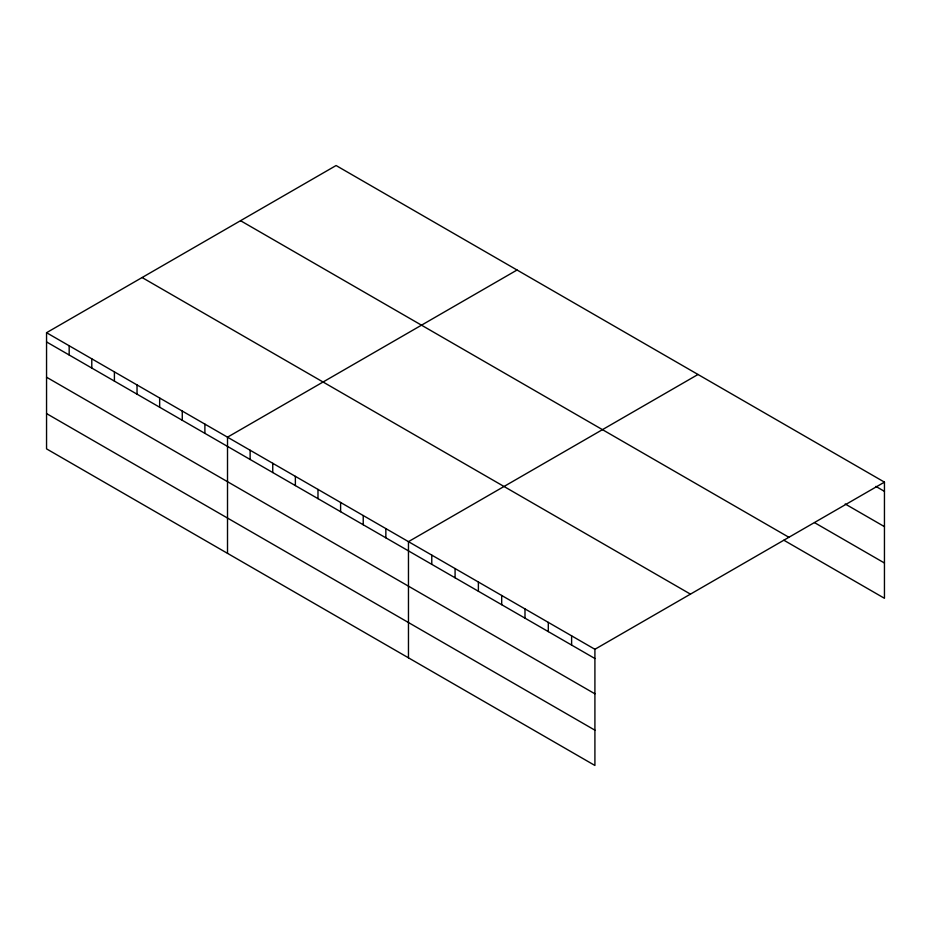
<?xml version="1.0" encoding="UTF-8"?>
<svg xmlns="http://www.w3.org/2000/svg" width="931" height="931" viewBox="0 0 931 931"><rect width="100%" height="100%" fill="white"/><g stroke="black" fill="none" stroke-linecap="round" stroke-linejoin="round"><path stroke-width="1.4" d="M594.909 693.816L594.909 649.291L46.55 332.704L46.55 448.87L594.909 765.468L594.909 693.816L46.55 377.218M783.867 540.224L884.45 598.296L884.45 482.13L336.091 165.532L46.55 332.704M517.054 270.013L227.513 437.174L227.513 553.351M698.006 374.483L408.465 541.656L408.465 657.821M594.909 649.291L884.45 482.13M875.862 486.401L884.45 491.359M845.197 503.985L884.45 526.643M814.532 522.64L884.45 563.011M240.547 220.705L788.906 537.292M142.094 277.531L690.453 594.129M46.55 341.933L594.909 658.52M46.55 413.585L594.909 730.172M571.611 635.838L571.611 645.067M548.301 622.385L548.301 631.614M524.991 608.932L524.991 618.161M501.693 595.468L501.693 604.696M478.383 582.015L478.383 591.243M455.084 568.562L455.084 577.79M431.775 555.109L431.775 564.337M385.853 528.587L385.853 537.815M363.23 515.53L363.23 524.758M340.606 502.472L340.606 511.701M317.983 489.415L317.983 498.644M295.371 476.358L295.371 485.586M272.748 463.301L272.748 472.529M250.125 450.232L250.125 459.46M204.89 424.117L204.89 433.346M182.267 411.06L182.267 420.288M159.655 398.002L159.655 407.231M137.032 384.934L137.032 394.162M114.408 371.876L114.408 381.105M91.785 358.819L91.785 368.048M69.173 345.762L69.173 354.99"/></g></svg>
